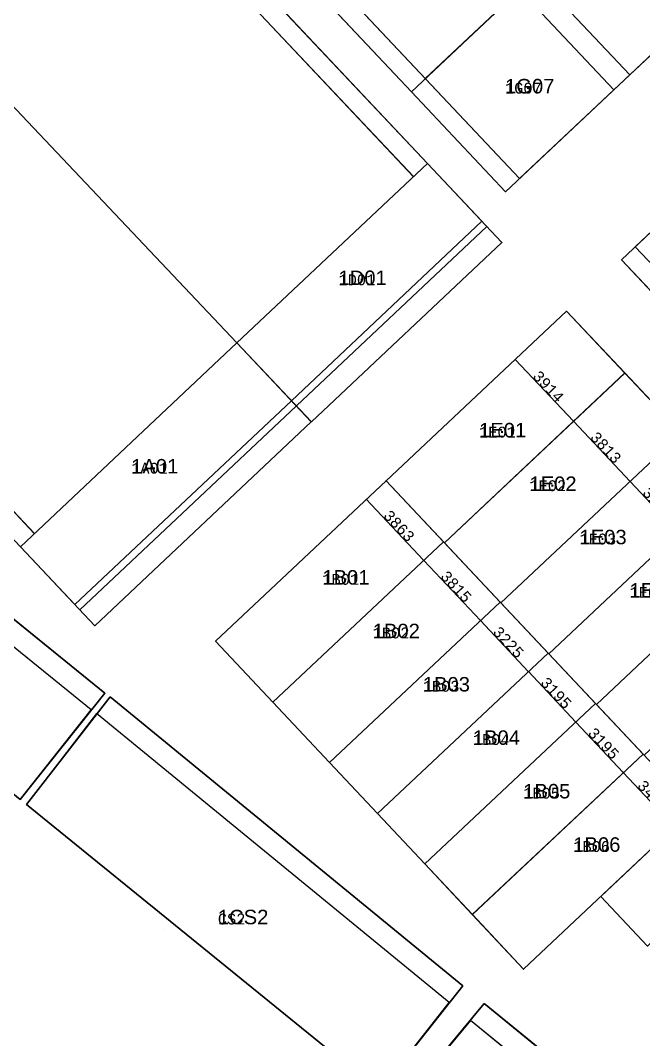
# Model space of a CAD drawing. Extents: x -1000 to 923337, y -51827 to 323191.
# Drawn here: x 119625 to 148346, y 82985 to 129975 of the extents above; entities that cross this region are included whole.
import ezdxf

# ---------------------------------------------------------------- set-up
doc = ezdxf.new("R2010")
doc.units = 0
doc.header["$PDMODE"] = 35
doc.header["$PDSIZE"] = 1
for name, color, linetype in [('punti tracciati', 7, 'Continuous'), ('WF nome aree GPS', 7, 'Continuous'), ('WF nuovi punti', 6, 'Continuous'), ('WF quote', 7, 'Continuous'), ('WF_ingombro_stive_2', 1, 'Continuous'), ('WF_lato_di_accesso', 40, 'Continuous'), ('WF_nome_aree_GPS', 7, 'Continuous'), ('WF_tracciatura', 30, 'Continuous')]:
    doc.layers.add(name, color=color, linetype=linetype)
for name, color, linetype, lineweight in [('WF ingombro stive 2', 1, 'Continuous', 30), ('WF lato di accesso', 40, 'Continuous', 30), ('WF piazzole', 6, 'Continuous', 30), ('WF tracciatura', 30, 'Continuous', 30)]:
    doc.layers.add(name, color=color, linetype=linetype, lineweight=lineweight)
doc.layers.add('WF_piazzole', color=6, linetype='Continuous', plot=False)
doc.layers.get('punti tracciati').off()
doc.styles.add('FONTSTYLE_1', font='arial.ttf', dxfattribs={"height": 0.2})
doc.styles.add('FONTSTYLE_2', font='arial.ttf', dxfattribs={"height": 0.2})
doc.styles.get("Standard").update_dxf_attribs({"font": 'consola.ttf', "height": 500})
doc.dimstyles.new('ISO-25', dxfattribs={"dimtxt": 2.5, "dimasz": 2.5, "dimexe": 1.25, "dimexo": 0.625, "dimtad": 1, "dimtxsty": 'Standard', "dimcen": 2.5, "dimadec": 0, "dimazin": 0, "dimtfac": 1, "dimtmove": 0, "dimatfit": 3, "dimfxl": 1, "dimarcsym": 0})

# ---------------------------------------------------------------- blocks, each defined once
blk = doc.blocks.new('*D7')
at = {"layer": 'Defpoints', "color": 0, "transparency": 16777216}
for p in [(142427, 114341, 2928), (145110, 111491, 2875), (145110, 111491)]:
    blk.add_point(p, dxfattribs=at)
at = {"layer": 'WF quote', "color": 0, "lineweight": -2, "transparency": 16777216}
for p, q in [((142428, 114341), (142428, 114342)), ((142429, 114339), (145108, 111493)), ((145111, 111492), (145111, 111492))]:
    blk.add_line(p, q, dxfattribs=at)
at = {"layer": 'WF quote', "color": 0, "transparency": 16777216}
for points in [[(142429, 114340), (142429, 114339), (142427, 114341)], [(145109, 111494), (145108, 111493), (145110, 111491)]]:
    blk.add_solid(points, dxfattribs=at)
at = {"layer": 'WF quote', "color": 0, "transparency": 16777216, "insert": (143956, 113093), "char_height": 500, "attachment_point": 5, "rotation": 313.2747}
blk.add_mtext('3914', dxfattribs=at)
blk = doc.blocks.new('*D8')
at = {"layer": 'Defpoints', "color": 0, "transparency": 16777216}
for p in [(145110, 111491, 2875), (147722, 108713, 2875), (147724, 108715)]:
    blk.add_point(p, dxfattribs=at)
at = {"layer": 'WF quote', "color": 0, "lineweight": -2, "transparency": 16777216}
for p, q in [((145111, 111492), (145111, 111492)), ((145112, 111490), (147722, 108717)), ((147722, 108714), (147725, 108716))]:
    blk.add_line(p, q, dxfattribs=at)
at = {"layer": 'WF quote', "color": 0, "transparency": 16777216}
for points in [[(145112, 111490), (145112, 111489), (145110, 111491)], [(147722, 108717), (147722, 108717), (147724, 108715)]]:
    blk.add_solid(points, dxfattribs=at)
at = {"layer": 'WF quote', "color": 0, "transparency": 16777216, "insert": (146605, 110280), "char_height": 500, "attachment_point": 5, "rotation": 313.2747}
blk.add_mtext('3813', dxfattribs=at)
blk = doc.blocks.new('*D9')
at = {"layer": 'Defpoints', "color": 0, "transparency": 16777216}
for p in [(147722, 108713, 2875), (149924, 106371, 2875), (149928, 106375)]:
    blk.add_point(p, dxfattribs=at)
at = {"layer": 'WF quote', "color": 0, "lineweight": -2, "transparency": 16777216}
for p, q in [((147722, 108714), (147725, 108716)), ((147726, 108714), (149926, 106376)), ((149924, 106371), (149929, 106375))]:
    blk.add_line(p, q, dxfattribs=at)
at = {"layer": 'WF quote', "color": 0, "transparency": 16777216}
for points in [[(147726, 108714), (147725, 108713), (147724, 108715)], [(149926, 106377), (149926, 106376), (149928, 106375)]]:
    blk.add_solid(points, dxfattribs=at)
at = {"layer": 'WF quote', "color": 0, "transparency": 16777216, "insert": (149013, 107722), "char_height": 500, "attachment_point": 5, "rotation": 313.2747}
blk.add_mtext('3215', dxfattribs=at)
blk = doc.blocks.new('*D17')
at = {"layer": 'Defpoints', "color": 0, "transparency": 16777216}
for p in [(135565, 107896, 2844), (138211, 105081, 2844), (138211, 105081)]:
    blk.add_point(p, dxfattribs=at)
at = {"layer": 'WF quote', "color": 0, "lineweight": -2, "transparency": 16777216}
for p, q in [((135566, 107896), (135566, 107896)), ((135567, 107894), (138209, 105083)), ((138211, 105082), (138212, 105082))]:
    blk.add_line(p, q, dxfattribs=at)
at = {"layer": 'WF quote', "color": 0, "transparency": 16777216}
for points in [[(135567, 107894), (135567, 107893), (135565, 107896)], [(138210, 105083), (138209, 105083), (138211, 105081)]]:
    blk.add_solid(points, dxfattribs=at)
at = {"layer": 'WF quote', "color": 0, "transparency": 16777216, "insert": (137076, 106665), "char_height": 500, "attachment_point": 5, "rotation": 313.2279}
blk.add_mtext('3863', dxfattribs=at)
blk = doc.blocks.new('*D18')
at = {"layer": 'Defpoints', "color": 0, "transparency": 16777216}
for p in [(138211, 105081, 2844), (140824, 102301, 2844), (140824, 102301)]:
    blk.add_point(p, dxfattribs=at)
at = {"layer": 'WF quote', "color": 0, "lineweight": -2, "transparency": 16777216}
for p, q in [((138211, 105082), (138212, 105082)), ((138213, 105079), (140822, 102303)), ((140824, 102302), (140825, 102302))]:
    blk.add_line(p, q, dxfattribs=at)
at = {"layer": 'WF quote', "color": 0, "transparency": 16777216}
for points in [[(138213, 105080), (138212, 105079), (138211, 105081)], [(140822, 102304), (140822, 102303), (140824, 102301)]]:
    blk.add_solid(points, dxfattribs=at)
at = {"layer": 'WF quote', "color": 0, "transparency": 16777216, "insert": (139705, 103868), "char_height": 500, "attachment_point": 5, "rotation": 313.2279}
blk.add_mtext('3815', dxfattribs=at)
blk = doc.blocks.new('*D19')
at = {"layer": 'Defpoints', "color": 0, "transparency": 16777216}
for p in [(140824, 102301, 2844), (143033, 99952, 2844), (143033, 99952)]:
    blk.add_point(p, dxfattribs=at)
at = {"layer": 'WF quote', "color": 0, "lineweight": -2, "transparency": 16777216}
for p, q in [((140823, 102301), (140823, 102301)), ((140826, 102300), (143031, 99953)), ((143033, 99952), (143034, 99952))]:
    blk.add_line(p, q, dxfattribs=at)
at = {"layer": 'WF quote', "color": 0, "transparency": 16777216}
for points in [[(140826, 102300), (140825, 102299), (140824, 102301)], [(143031, 99954), (143031, 99953), (143033, 99952)]]:
    blk.add_solid(points, dxfattribs=at)
at = {"layer": 'WF quote', "color": 0, "transparency": 16777216, "insert": (142116, 101303), "char_height": 500, "attachment_point": 5, "rotation": 313.2279}
blk.add_mtext('3225', dxfattribs=at)
blk = doc.blocks.new('*D20')
at = {"layer": 'Defpoints', "color": 0, "transparency": 16777216}
for p in [(143033, 99952, 2844), (145221, 97624, 2844), (145221, 97624)]:
    blk.add_point(p, dxfattribs=at)
at = {"layer": 'WF quote', "color": 0, "lineweight": -2, "transparency": 16777216}
for p, q in [((143032, 99951), (143032, 99951)), ((143034, 99950), (145219, 97625)), ((145221, 97624), (145222, 97624))]:
    blk.add_line(p, q, dxfattribs=at)
at = {"layer": 'WF quote', "color": 0, "transparency": 16777216}
for points in [[(143035, 99950), (143034, 99949), (143033, 99952)], [(145220, 97626), (145219, 97625), (145221, 97624)]]:
    blk.add_solid(points, dxfattribs=at)
at = {"layer": 'WF quote', "color": 0, "transparency": 16777216, "insert": (144314, 98964), "char_height": 500, "attachment_point": 5, "rotation": 313.2279}
blk.add_mtext('3195', dxfattribs=at)
blk = doc.blocks.new('*D21')
at = {"layer": 'Defpoints', "color": 0, "transparency": 16777216}
for p in [(145221, 97624, 2844), (147409, 95296, 2844), (147409, 95296)]:
    blk.add_point(p, dxfattribs=at)
at = {"layer": 'WF quote', "color": 0, "lineweight": -2, "transparency": 16777216}
for p, q in [((145221, 97623), (145220, 97623)), ((145223, 97622), (147408, 95297)), ((147410, 95296), (147410, 95296))]:
    blk.add_line(p, q, dxfattribs=at)
at = {"layer": 'WF quote', "color": 0, "transparency": 16777216}
for points in [[(145223, 97622), (145222, 97621), (145221, 97624)], [(147408, 95298), (147407, 95297), (147409, 95296)]]:
    blk.add_solid(points, dxfattribs=at)
at = {"layer": 'WF quote', "color": 0, "transparency": 16777216, "insert": (146503, 96636), "char_height": 500, "attachment_point": 5, "rotation": 313.2279}
blk.add_mtext('3195', dxfattribs=at)
blk = doc.blocks.new('*D22')
at = {"layer": 'Defpoints', "color": 0, "transparency": 16777216}
for p in [(147409, 95296, 2844), (149772, 92782), (149782, 92791, 2844)]:
    blk.add_point(p, dxfattribs=at)
at = {"layer": 'WF quote', "color": 0, "lineweight": -2, "transparency": 16777216}
for p, q in [((147409, 95295), (147408, 95295)), ((147411, 95294), (149770, 92784)), ((149782, 92791), (149771, 92781))]:
    blk.add_line(p, q, dxfattribs=at)
at = {"layer": 'WF quote', "color": 0, "transparency": 16777216}
for points in [[(147411, 95294), (147411, 95293), (147409, 95296)], [(149771, 92784), (149770, 92784), (149772, 92782)]]:
    blk.add_solid(points, dxfattribs=at)
at = {"layer": 'WF quote', "color": 0, "transparency": 16777216, "insert": (148778, 94215), "char_height": 500, "attachment_point": 5, "rotation": 313.2279}
blk.add_mtext('3450', dxfattribs=at)
blk = doc.blocks.new('Croce___ATS')
at = {"color": 0}
for p, q in [((0, -0.5), (0, 0.5)), ((-0.5, 0), (0.5, 0))]:
    blk.add_line(p, q, dxfattribs=at)
blk = doc.blocks.new('T_P_307')
at = {"color": 7}
blk.add_point((0, 0), dxfattribs=at)
blk.add_blockref('Croce___ATS', (0, 0), dxfattribs=at)
at = {"color": 7, "insert": (0, 0), "char_height": 1.3333, "attachment_point": 7, "style": 'FONTSTYLE_1'}
blk.add_mtext('1304', dxfattribs=at)
blk = doc.blocks.new('T_P_308')
at = {"color": 7}
blk.add_point((0, 0), dxfattribs=at)
blk.add_blockref('Croce___ATS', (0, 0), dxfattribs=at)
at = {"color": 7, "insert": (0, 0), "char_height": 1.3333, "attachment_point": 7, "style": 'FONTSTYLE_1'}
blk.add_mtext('1305', dxfattribs=at)
blk = doc.blocks.new('T_P_309')
at = {"color": 7}
blk.add_point((0, 0), dxfattribs=at)
blk.add_blockref('Croce___ATS', (0, 0), dxfattribs=at)
at = {"color": 7, "insert": (0, 0), "char_height": 1.3333, "attachment_point": 7, "style": 'FONTSTYLE_1'}
blk.add_mtext('1306', dxfattribs=at)
blk = doc.blocks.new('T_P_310')
at = {"color": 7}
blk.add_point((0, 0), dxfattribs=at)
blk.add_blockref('Croce___ATS', (0, 0), dxfattribs=at)
at = {"color": 7, "insert": (0, 0), "char_height": 1.3333, "attachment_point": 7, "style": 'FONTSTYLE_1'}
blk.add_mtext('1307', dxfattribs=at)
blk = doc.blocks.new('T_P_311')
at = {"color": 7}
blk.add_point((0, 0), dxfattribs=at)
blk.add_blockref('Croce___ATS', (0, 0), dxfattribs=at)
at = {"color": 7, "insert": (0, 0), "char_height": 1.3333, "attachment_point": 7, "style": 'FONTSTYLE_1'}
blk.add_mtext('1308', dxfattribs=at)
blk = doc.blocks.new('T_P_312')
at = {"color": 7}
blk.add_point((0, 0), dxfattribs=at)
blk.add_blockref('Croce___ATS', (0, 0), dxfattribs=at)
at = {"color": 7, "insert": (0, 0), "char_height": 1.3333, "attachment_point": 7, "style": 'FONTSTYLE_1'}
blk.add_mtext('1309', dxfattribs=at)
blk = doc.blocks.new('T_P_313')
at = {"color": 7}
blk.add_point((0, 0), dxfattribs=at)
blk.add_blockref('Croce___ATS', (0, 0), dxfattribs=at)
at = {"color": 7, "insert": (0, 0), "char_height": 1.3333, "attachment_point": 7, "style": 'FONTSTYLE_1'}
blk.add_mtext('1310', dxfattribs=at)
blk = doc.blocks.new('T_P_314')
at = {"color": 7}
blk.add_point((0, 0), dxfattribs=at)
blk.add_blockref('Croce___ATS', (0, 0), dxfattribs=at)
at = {"color": 7, "insert": (0, 0), "char_height": 1.3333, "attachment_point": 7, "style": 'FONTSTYLE_1'}
blk.add_mtext('1311', dxfattribs=at)
blk = doc.blocks.new('T_P_315')
at = {"color": 7}
blk.add_point((0, 0), dxfattribs=at)
blk.add_blockref('Croce___ATS', (0, 0), dxfattribs=at)
at = {"color": 7, "insert": (0, 0), "char_height": 1.3333, "attachment_point": 7, "style": 'FONTSTYLE_1'}
blk.add_mtext('1312', dxfattribs=at)
blk = doc.blocks.new('T_P_316')
at = {"color": 7}
blk.add_point((0, 0), dxfattribs=at)
blk.add_blockref('Croce___ATS', (0, 0), dxfattribs=at)
at = {"color": 7, "insert": (0, 0), "char_height": 1.3333, "attachment_point": 7, "style": 'FONTSTYLE_1'}
blk.add_mtext('1313', dxfattribs=at)
blk = doc.blocks.new('T_P_317')
at = {"color": 7}
blk.add_point((0, 0), dxfattribs=at)
blk.add_blockref('Croce___ATS', (0, 0), dxfattribs=at)
at = {"color": 7, "insert": (0, 0), "char_height": 1.3333, "attachment_point": 7, "style": 'FONTSTYLE_1'}
blk.add_mtext('1314', dxfattribs=at)
blk = doc.blocks.new('T_P_336')
at = {"color": 7}
blk.add_point((0, 0), dxfattribs=at)
blk.add_blockref('Croce___ATS', (0, 0), dxfattribs=at)
at = {"color": 7, "insert": (0, 0), "char_height": 1.3333, "attachment_point": 7, "style": 'FONTSTYLE_1'}
blk.add_mtext('1333', dxfattribs=at)
blk = doc.blocks.new('T_P_407')
at = {"color": 7}
blk.add_point((0, 0), dxfattribs=at)
blk.add_blockref('Croce___ATS', (0, 0), dxfattribs=at)
at = {"color": 7, "insert": (0, 0), "char_height": 1.3333, "attachment_point": 7, "style": 'FONTSTYLE_1'}
blk.add_mtext('1404', dxfattribs=at)
blk = doc.blocks.new('T_P_408')
at = {"color": 7}
blk.add_point((0, 0), dxfattribs=at)
blk.add_blockref('Croce___ATS', (0, 0), dxfattribs=at)
at = {"color": 7, "insert": (0, 0), "char_height": 1.3333, "attachment_point": 7, "style": 'FONTSTYLE_1'}
blk.add_mtext('1405', dxfattribs=at)
blk = doc.blocks.new('T_P_409')
at = {"color": 7}
blk.add_point((0, 0), dxfattribs=at)
blk.add_blockref('Croce___ATS', (0, 0), dxfattribs=at)
at = {"color": 7, "insert": (0, 0), "char_height": 1.3333, "attachment_point": 7, "style": 'FONTSTYLE_1'}
blk.add_mtext('1407', dxfattribs=at)
blk = doc.blocks.new('T_P_410')
at = {"color": 7}
blk.add_point((0, 0), dxfattribs=at)
blk.add_blockref('Croce___ATS', (0, 0), dxfattribs=at)
at = {"color": 7, "insert": (0, 0), "char_height": 1.3333, "attachment_point": 7, "style": 'FONTSTYLE_1'}
blk.add_mtext('1408', dxfattribs=at)
blk = doc.blocks.new('T_P_411')
at = {"color": 7}
blk.add_point((0, 0), dxfattribs=at)
blk.add_blockref('Croce___ATS', (0, 0), dxfattribs=at)
at = {"color": 7, "insert": (0, 0), "char_height": 1.3333, "attachment_point": 7, "style": 'FONTSTYLE_1'}
blk.add_mtext('1409', dxfattribs=at)
blk = doc.blocks.new('T_P_412')
at = {"color": 7}
blk.add_point((0, 0), dxfattribs=at)
blk.add_blockref('Croce___ATS', (0, 0), dxfattribs=at)
at = {"color": 7, "insert": (0, 0), "char_height": 1.3333, "attachment_point": 7, "style": 'FONTSTYLE_1'}
blk.add_mtext('1410', dxfattribs=at)
blk = doc.blocks.new('T_P_413')
at = {"color": 7}
blk.add_point((0, 0), dxfattribs=at)
blk.add_blockref('Croce___ATS', (0, 0), dxfattribs=at)
at = {"color": 7, "insert": (0, 0), "char_height": 1.3333, "attachment_point": 7, "style": 'FONTSTYLE_1'}
blk.add_mtext('1411', dxfattribs=at)
blk = doc.blocks.new('punti tracciatura 2')
at = {"layer": 'WF_ingombro_stive_2', "ltscale": 0.5}
for p, q in [((1346476.653, -3410.965, 274.779), (1346481.006, -3406.866, 274.779)), ((1346476.752, -3414.882, 274.848), (1346467.973, -3423.15, 274.848))]:
    blk.add_line(p, q, dxfattribs=at)
at = {"layer": 'WF_ingombro_stive_2', "ltscale": 0.5, "flags": 128}
for points, elevation in [([(1346467.973, -3423.15), (1346437.711, -3391.141), (1346445.895, -3383.404)], 274.848), ([(1346428.455, -3399.895), (1346437.711, -3391.141), (1346467.973, -3423.15)], 274.848), ([(1346476.664, -3402.254), (1346481.006, -3406.866), (1346476.653, -3410.965)], 274.779), ([(1346489.702, -3407.38), (1346485.348, -3411.478), (1346481.006, -3406.866), (1346485.359, -3402.768)], 274.779), ([(1346481.006, -3406.866), (1346485.348, -3411.478), (1346480.995, -3415.577)], 274.779), ([(1346470.484, -3425.814), (1346467.97, -3423.146), (1346476.752, -3414.882), (1346479.26, -3417.544)], 274.848), ([(1346486.329, -3418.714), (1346489.248, -3415.966), (1346493.502, -3420.484), (1346490.583, -3423.232)], 274.866), ([(1346467.973, -3423.15), (1346457.993, -3432.548), (1346457.987, -3432.542)], 274.848), ([(1346460.507, -3435.216), (1346457.993, -3432.548), (1346467.97, -3423.146), (1346470.484, -3425.814)], 274.848)]:
    blk.add_lwpolyline(points, dxfattribs=dict(at, elevation=elevation))
for points, elevation in [([(1346485.844, -3424.538), (1346477.532, -3432.363), (1346474.847, -3429.506), (1346483.162, -3421.69)], 274.866), ([(1346488.459, -3427.316), (1346480.139, -3435.136), (1346477.532, -3432.363), (1346485.844, -3424.538)], 274.866), ([(1346490.663, -3429.656), (1346482.341, -3437.479), (1346480.139, -3435.136), (1346488.459, -3427.316)], 274.866), ([(1346477.492, -3432.32), (1346469.629, -3439.711), (1346466.985, -3436.896), (1346474.847, -3429.506)], 274.836), ([(1346492.86, -3431.99), (1346484.536, -3439.814), (1346482.341, -3437.479), (1346490.663, -3429.656)], 274.866), ([(1346495.064, -3434.331), (1346486.738, -3442.156), (1346484.536, -3439.814), (1346492.86, -3431.99)], 274.866), ([(1346480.105, -3435.1), (1346472.241, -3442.492), (1346469.629, -3439.711), (1346477.492, -3432.32)], 274.836), ([(1346482.314, -3437.45), (1346474.448, -3444.844), (1346472.241, -3442.492), (1346480.105, -3435.1)], 274.836), ([(1346484.501, -3439.778), (1346476.634, -3447.173), (1346474.448, -3444.844), (1346482.314, -3437.45)], 274.836), ([(1346486.689, -3442.107), (1346478.821, -3449.503), (1346476.634, -3447.173), (1346484.501, -3439.778)], 274.836), ([(1346489.05, -3444.62), (1346481.186, -3452.024), (1346478.821, -3449.503), (1346486.689, -3442.107)], 274.836), ([(1346491.198, -3446.906), (1346486.89, -3450.963), (1346484.743, -3448.674), (1346489.051, -3444.62)], 274.836)]:
    blk.add_lwpolyline(points, close=True, dxfattribs=dict(at, elevation=elevation))
at = {"layer": 'WF_lato_di_accesso', "ltscale": 0.5}
for p, q in [((1346485.844, -3424.538, 274.866), (1346483.162, -3421.69, 274.866)), ((1346488.459, -3427.316, 274.836), (1346485.844, -3424.538, 274.866)), ((1346461.252, -3440.074, 271.991), (1346444.562, -3426.523, 271.991)), ((1346466.985, -3436.896, 274.836), (1346469.629, -3439.711, 274.866)), ((1346469.629, -3439.711, 274.866), (1346472.241, -3442.492, 274.866)), ((1346477.748, -3453.566, 271.991), (1346461.495, -3440.235, 271.991)), ((1346472.241, -3442.492, 274.866), (1346474.448, -3444.844, 274.866)), ((1346474.448, -3444.844, 274.866), (1346476.634, -3447.173, 274.836)), ((1346476.634, -3447.173, 274.836), (1346478.821, -3449.503, 274.866)), ((1346484.743, -3448.674, 274.836), (1346486.89, -3450.963, 274.836)), ((1346478.821, -3449.503, 274.866), (1346481.186, -3452.024, 274.836)), ((1346495.205, -3467.805, 271.991), (1346478.731, -3454.386, 271.991))]:
    blk.add_line(p, q, dxfattribs=at)
at = {"layer": 'WF_piazzole', "ltscale": 0.5, "elevation": 271.991, "flags": 128}
for points in [[(1346444.562, -3426.523), (1346441.091, -3430.414), (1346457.976, -3444.196), (1346461.252, -3440.074)], [(1346461.494, -3440.235), (1346458.278, -3444.434), (1346474.543, -3457.642), (1346477.748, -3453.566)], [(1346478.731, -3454.386), (1346475.426, -3458.363), (1346491.778, -3471.674), (1346495.204, -3467.805)]]:
    blk.add_lwpolyline(points, close=True, dxfattribs=at)
at = {"layer": 'WF_tracciatura', "ltscale": 0.5}
for p, q in [((1346450.599, -3383.292, 274.779), (1346480.995, -3415.577, 274.779)), ((1346476.111, -3415.486, 274.848), (1346445.894, -3383.402, 274.848)), ((1346428.456, -3399.896, 274.848), (1346458.636, -3431.943, 274.848)), ((1346470.484, -3425.814, 274.848), (1346479.26, -3417.544, 274.848)), ((1346486.329, -3418.714, 274.866), (1346520.059, -3454.539, 274.848)), ((1346460.507, -3435.216, 274.848), (1346470.484, -3425.814, 274.848))]:
    blk.add_line(p, q, dxfattribs=at)
at = {"color": 7}
for name, p in [('T_P_407', (1346476.653, -3410.965, 274.779)), ('T_P_409', (1346476.111, -3415.486, 274.848)), ('T_P_408', (1346480.995, -3415.577, 274.779)), ('T_P_410', (1346479.26, -3417.544, 274.848)), ('T_P_336', (1346486.329, -3418.714, 274.866)), ('T_P_316', (1346483.162, -3421.69, 274.866)), ('T_P_317', (1346485.844, -3424.538, 274.866)), ('T_P_411', (1346470.484, -3425.814, 274.848)), ('T_P_413', (1346458.636, -3431.943, 274.848)), ('T_P_412', (1346460.507, -3435.216, 274.848)), ('T_P_315', (1346466.985, -3436.896, 274.836)), ('T_P_314', (1346469.629, -3439.711, 274.836)), ('T_P_313', (1346472.241, -3442.492, 274.836)), ('T_P_312', (1346474.448, -3444.844, 274.836)), ('T_P_311', (1346476.634, -3447.173, 274.836)), ('T_P_308', (1346484.743, -3448.674, 274.836)), ('T_P_310', (1346478.821, -3449.503, 274.836)), ('T_P_307', (1346486.89, -3450.963, 274.836)), ('T_P_309', (1346481.186, -3452.024, 274.836))]:
    blk.add_blockref(name, p, dxfattribs=at)
at = {"layer": 'WF_nome_aree_GPS', "char_height": 0.6667, "attachment_point": 7, "style": 'FONTSTYLE_2'}
for s, insert in [('1G07', (1346480.326, -3411.656, 271.923)), ('1D01', (1346472.652, -3420.491, 271.991)), ('1E01', (1346479.13, -3427.513, 271.943)), ('1A01', (1346463.097, -3429.179, 271.991)), ('1E02', (1346481.45, -3429.985, 271.943)), ('1E03', (1346483.758, -3432.443, 271.943)), ('1B01', (1346471.908, -3434.301, 271.991)), ('1E04', (1346486.065, -3434.901, 271.943)), ('1B02', (1346474.228, -3436.773, 271.991)), ('1B03', (1346476.536, -3439.231, 271.991)), ('1B04', (1346478.843, -3441.689, 271.991)), ('1B05', (1346481.163, -3444.16, 271.991)), ('1B06', (1346483.471, -3446.619, 271.991)), ('1CS2', (1346467.092, -3449.962, 271.087))]:
    blk.add_mtext(s, dxfattribs=dict(at, insert=insert))

msp = doc.modelspace()

# ---------------------------------------------------------------- linework, layer by layer
at = {"layer": 'WF ingombro stive 2'}
for points, elevation in [([(129605.5, 115106.7), (99342.9, 147115), (108167.2, 155458), (138384.1, 123373.9), (129605.5, 115106.7)], 2856.2), ([(129605.5, 115106.7), (119625.4, 105708.2), (89447, 137756), (99342.9, 147115), (129605.5, 115106.7)], 2856.2), ([(139023.8, 136687.7), (143366.2, 132075.6), (137643.6, 126687.5), (133301.2, 131299.6), (139023.8, 136687.7)], 2787.4), ([(147632.7, 136092.6), (151975.1, 131480.5), (147708.5, 127463.5), (143366.2, 132075.6), (147632.7, 136092.6)], 2787.4), ([(143366.2, 132075.6), (147708.5, 127463.5), (141986, 122075.4), (137643.6, 126687.5), (143366.2, 132075.6)], 2787.4), ([(147475.7, 113718.6), (139164.6, 105893.6), (136478.9, 108750.8), (144794.1, 116566.7), (147475.7, 113718.6)], 2875), ([(150091.3, 110940.7), (141771.5, 103120.2), (139164.6, 105893.6), (147475.7, 113718.6), (150091.3, 110940.7)], 2875), ([(152295.1, 108599.9), (143973.4, 100777.7), (141771.5, 103120.2), (150091.3, 110940.7), (152295.1, 108599.9)], 2875), ([(139124.4, 105936.3), (131261.1, 98545), (128617, 101360.7), (136478.9, 108750.8), (139124.4, 105936.3)], 2844.4), ([(154492.1, 106266.4), (146168.6, 98442.4), (143973.4, 100777.7), (152295.1, 108599.9), (154492.1, 106266.4)], 2875), ([(156696, 103925.6), (148370.5, 96099.8), (146168.6, 98442.4), (154492.1, 106266.4), (156696, 103925.6)], 2875), ([(141737.3, 103156.6), (133872.8, 95764), (131261.1, 98545), (139124.4, 105936.3), (141737.3, 103156.6)], 2844.4), ([(143945.7, 100806.3), (136079.7, 93412.5), (133872.8, 95764), (141737.3, 103156.6), (143945.7, 100806.3)], 2844.4), ([(146133.5, 98477.9), (138266.2, 91082.8), (136079.7, 93412.5), (143945.7, 100806.3), (146133.5, 98477.9)], 2844.4), ([(148321.4, 96149.6), (140452.8, 88753.3), (138266.2, 91082.8), (146133.5, 98477.9), (148321.4, 96149.6)], 2844.4), ([(150682.5, 93636.8), (142818.5, 86232.7), (140452.8, 88753.3), (148321.4, 96149.6), (150682.5, 93636.8)], 2844.4), ([(152830.7, 91350), (148522.1, 87293.4), (146375.1, 89582.5), (150683.2, 93636.3), (152830.7, 91350)], 2844.4)]:
    msp.add_lwpolyline(points, dxfattribs=dict(at, elevation=elevation))
for points, elevation in [([(129602.2, 115110.2), (138384.1, 123373.9), (141813.6, 119734.5), (133033.4, 111469.2)], 2856.2), ([(147320.3, 118938.4), (150880.6, 122290.5), (155134.1, 117772.8), (151573.8, 114420.7)], 2875), ([(119625.4, 105708.2), (129602.2, 115110.2), (133033.3, 111469.1), (123056.5, 102067.1)], 2856.2)]:
    msp.add_lwpolyline(points, close=True, dxfattribs=dict(at, elevation=elevation))
at = {"layer": 'WF lato di accesso'}
for p, q in [((138384.1, 123373.9, 2856.2), (108167.2, 155458, 2856.2)), ((133301.2, 131299.6, 2787.4), (137643.6, 126687.5, 2787.4)), ((137643.6, 126687.5, 2787.4), (141986, 122075.4, 2787.4)), ((133033.4, 111469.2, 2856.2), (141813.6, 119734.5, 2856.2)), ((147320.3, 118938.4, 2875), (151573.8, 114420.7, 2875)), ((147475.7, 113718.6, 2875), (144794.1, 116566.7, 2875)), ((150091.3, 110940.7, 2844.4), (147475.7, 113718.6, 2875)), ((123514.3, 98958.3), (106824.3, 112509.3)), ((123056.5, 102067.1, 2856.2), (133033.3, 111469.1, 2856.2)), ((128617, 101360.7, 2844.4), (131261.1, 98545, 2875)), ((140013.8, 85463.1), (123760.5, 98794.3)), ((131261.1, 98545, 2875), (133872.8, 95764, 2875)), ((133872.8, 95764, 2875), (136079.7, 93412.5, 2875)), ((136079.7, 93412.5, 2875), (138266.2, 91082.8, 2844.4)), ((138266.2, 91082.8, 2844.4), (140452.8, 88753.3, 2875)), ((146375.1, 89582.5, 2844.4), (148522.1, 87293.4, 2844.4)), ((140452.8, 88753.3, 2875), (142818.5, 86232.7, 2844.4)), ((157468.2, 71226), (140994.7, 84645.1))]:
    msp.add_line(p, q, dxfattribs=at)
at = {"layer": 'WF nuovi punti'}
for p in [(122884, 98182), (123126, 98021), (126268.4, 88075.7, 655.9), (126268.4, 88075.7, 655.9), (139380, 84690), (140363, 83870)]:
    msp.add_point(p, dxfattribs=at)
at = {"layer": 'WF piazzole'}
for points in [[(106825.1, 112508.7), (102723.1, 107842.6), (119608.6, 94060.6), (123515.1, 98957.7), (106825.1, 112508.7)], [(123760.2, 98794.2), (119910.2, 93822.3), (136175.6, 80614.6), (140014.2, 85463.2), (123760.2, 98794.2)]]:
    msp.add_lwpolyline(points, dxfattribs=at)
msp.add_lwpolyline([(140994.6, 84645.3), (137057.9, 79893), (153410.6, 66582.5), (157467.6, 71226.3)], close=True, dxfattribs=at)
at = {"layer": 'WF tracciatura'}
for p, q in [((137742.9, 122770.1, 2856.2), (107525.9, 154854, 2856.2)), ((112230.7, 154963.9, 2787.4), (142627.3, 122679.3, 2787.4)), ((90088.3, 138359.9, 2856.2), (120267.7, 106313.1, 2856.2)), ((132347.6, 112197, 5712.9), (141123.3, 120467, 5712.9)), ((147961.6, 119542.2, 2875), (181691.5, 83717.3, 2856.2)), ((122370.7, 102794.9, 2856.7), (132347.5, 112196.9, 2856.7))]:
    msp.add_line(p, q, dxfattribs=at)

# ---------------------------------------------------------------- block references
at = {"layer": 'punti tracciati', "xscale": 1000, "yscale": 1000, "zscale": 1000}
msp.add_blockref('punti tracciatura 2', (-1346338367.3, 3538255.9, -271991), dxfattribs=at)

# ---------------------------------------------------------------- texts
at = {"layer": 'WF nome aree GPS'}
for s, p in [('1G07', (141958.5, 126600.4, -68.9)), ('1D01', (134284.6, 117765)), ('1E01', (140762.5, 110742.9, -48.8)), ('1A01', (124728.7, 109076.9)), ('1E02', (143082.6, 108271.3, -48.8)), ('1E03', (145390.1, 105813.1, -48.8)), ('1B01', (133540.3, 103955.3)), ('1E04', (147697.6, 103355, -48.8)), ('1B02', (135860.3, 101483.8)), ('1B03', (138167.8, 99025.6)), ('1B04', (140475.3, 96567.4)), ('1B05', (142795.3, 94095.8)), ('1B06', (145102.8, 91637.6)), ('CS2', (128724.2, 88294.1, -904.8))]:
    msp.add_text(s, height=500, dxfattribs=at).set_placement(p)

# ---------------------------------------------------------------- dimensions: what is measured, and where the dimension line sits
at = {"layer": 'WF quote'}
for p1, p2, picture, middle in [((142427.2, 114341, 2928.1), (145110.2, 111491.4, 2875), '*D7', (143956.2, 113092.8)), ((135565.5, 107895.6, 5688.8), (138211, 105081.1, 5688.8), '*D17', (137075.9, 106664.7, 2844.4))]:
    dim = msp.add_aligned_dim(p1=p1, p2=p2, distance=0, dimstyle='ISO-25', override={"dimdec": 0}, dxfattribs=at)
    dim.commit()
    dim.dimension.update_dxf_attribs({"geometry": picture, "text_midpoint": middle})
for base, p1, p2, angle, picture, middle in [((147723.9, 108715.4), (145110.2, 111491.4, 2875), (147721.6, 108713.2, 2875), 133.27472, '*D8', (146604.5, 110279.9)), ((149927.8, 106374.6), (147721.6, 108713.2, 2875), (149923.6, 106370.7, 2875), 133.27472, '*D9', (149013.3, 107721.5)), ((140823.9, 102301.4, 2844.4), (138211, 105081.1, 5688.8), (140823.9, 102301.4, 5688.8), 133.22794, '*D18', (139705.1, 103867.6, 2844.4)), ((143032.7, 99951.6, 2844.4), (140823.9, 102301.4, 5688.8), (143032.7, 99951.6, 5688.8), 133.22794, '*D19', (142115.9, 101302.9, 2844.4)), ((145221, 97623.6, 2844.4), (143032.7, 99951.6, 5688.8), (145221, 97623.6, 5688.8), 133.22794, '*D20', (144314.5, 98963.9, 2844.4)), ((147409.2, 95295.6, 2844.4), (145221, 97623.6, 5688.8), (147409.2, 95295.6, 5688.8), 133.22794, '*D21', (146502.7, 96635.9, 2844.4)), ((149771.9, 92782, 2844.4), (147409.2, 95295.6, 5688.8), (149782, 92791.4, 5688.8), 133.22794, '*D22', (148778.2, 94215.2, 2844.4))]:
    dim = msp.add_linear_dim(base=base, p1=p1, p2=p2, angle=angle, dimstyle='ISO-25', override={"dimdec": 0, "dimtmove": 1}, dxfattribs=at)
    dim.commit()
    dim.dimension.update_dxf_attribs({"geometry": picture, "text_midpoint": middle})

doc.saveas('drawing.dxf')
